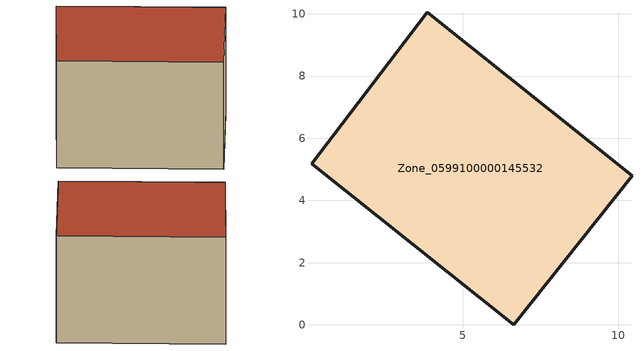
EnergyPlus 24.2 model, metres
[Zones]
Zone_0599100000145532
 floor ground (C_G): 3.86,10.05 10.44,4.8 6.63,0 0.14,5.18 z0.48
 wall outside (C_F): 3.86,10.05 0.14,5.18 6.63,0 10.44,4.8 3.86,10.05 z0.48:6.41
 roof outside (C_R): 10.44,4.8 3.86,10.05 0.14,5.18 6.63,0 z6.41
[BUILDING]
Pand.0599100000145532: North Axis=0; Terrain=City; Loads Convergence Tolerance Value=0.04; Temperature Convergence Tolerance Value=0.4; Solar Distribution=FullExterior; Maximum Number of Warmup Days=25; Minimum Number of Warmup Days=1
[Site:Location]
Rotterdam.The.Hague.AP_ZH_NLD Design_Conditions: Latitude=51.96; Longitude=4.45; Time Zone=1; Elevation=-4.5
[SITE:GROUNDTEMPERATURE:BUILDINGSURFACE]
18, 18, 18, 18, 18, 18, 18, 18, 18, 18, 18, 18
[MATERIAL] Thermal Absorptance=0.9; Solar Absorptance=0.7; Visible Absorptance=0.7
Name | Roughness | Thickness | Conductivity | Density | Specific Heat
G.TI.1946-1964 | MediumSmooth | 0.15 | 1 | 540 | 1210
F.TI.1946-1964 | Rough | 0.3 | 0.857143 | 1920 | 840
R.TI.1946-1964 | MediumRough | 0.2 | 0.277778 | 1500 | 1000
[CONSTRUCTION]
C_G: G.TI.1946-1964
C_F: F.TI.1946-1964
C_R: R.TI.1946-1964
[ZONE]
Zone_0599100000145532: Type=1; Multiplier=1; Ceiling Height=Autocalculate; Volume=Autocalculate; Floor Area=autocalculate; Part of Total Floor Area=Yes
[ZONEINFILTRATION:DESIGNFLOWRATE]
Infil_Zone_0599100000145532: Zone or ZoneList or Space or SpaceList=Zone_0599100000145532; Schedule=AlwaysOn; Design Flow Rate Calculation Method=Flow/Area; Flow Rate per Floor Area=0.003; Constant Term Coefficient=1; Temperature Term Coefficient=0; Velocity Term Coefficient=0; Velocity Squared Term Coefficient=0
[HVACTEMPLATE:ZONE:IDEALLOADSAIRSYSTEM]
Zone_0599100000145532: Maximum Heating Supply Air Temperature=50; Minimum Cooling Supply Air Temperature=13; Maximum Heating Supply Air Humidity Ratio=0.0156; Minimum Cooling Supply Air Humidity Ratio=0.0077; Heating Limit=NoLimit; Cooling Limit=NoLimit; Dehumidification Control Type=ConstantSensibleHeatRatio; Cooling Sensible Heat Ratio=0.7; Dehumidification Setpoint=60; Humidification Control Type=None; Humidification Setpoint=30; Outdoor Air Method=None; Outdoor Air Flow Rate per Person=0.00944; Outdoor Air Flow Rate per Zone Floor Area=0; Outdoor Air Flow Rate per Zone=0; Demand Controlled Ventilation Type=None; Outdoor Air Economizer Type=NoEconomizer; Heat Recovery Type=None; Sensible Heat Recovery Effectiveness=0.7; Latent Heat Recovery Effectiveness=0.65
[ZONECONTROL:THERMOSTAT]
ThermostatControl_Zone_0599100000145532: Zone or ZoneList=Zone_0599100000145532; Control Type Schedule=DualSetpointControlType; Control 1=Thermostat_Zone_0599100000145532; Temperature Difference Between Cutout And Setpoint=0
[THERMOSTATSETPOINT:DUALSETPOINT]
Thermostat_Zone_0599100000145532: Heating Setpoint Temperature Schedule=HeatingSetpoint_Zone_0599100000145532; Cooling Setpoint Temperature Schedule=CoolingSetpoint_Zone_0599100000145532
[SCHEDULE:COMPACT]
HeatingSetpoint_Zone_0599100000145532: Through: 12/31, For: AllDays, Until: 24:00, 21
CoolingSetpoint_Zone_0599100000145532: Through: 12/31, For: AllDays, Until: 24:00, 24
DualSetpointControlType: Through: 12/31, For: AllDays, Until: 24:00, 4
AlwaysOn: Through: 12/31, For: AllDays, Until: 24:00, 1
